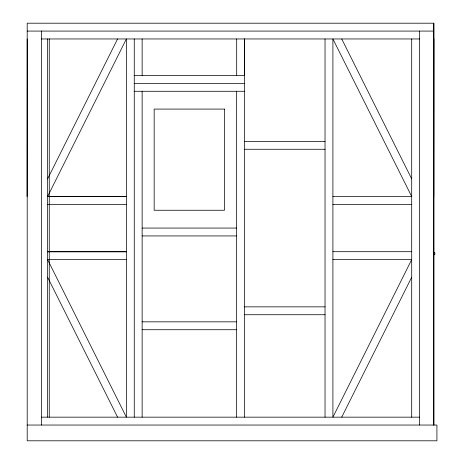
<?xml version="1.0" encoding="UTF-8"?>
<svg xmlns="http://www.w3.org/2000/svg" width="464" height="464" viewBox="0 0 464 464"><rect width="100%" height="100%" fill="white"/><g stroke="black" fill="none" stroke-linecap="round" stroke-linejoin="round"><path stroke-width="0.7" d="M27.08 196.533L27.196 38.947M433.765 196.545L433.881 38.959M47.595 178.913L117.578 38.947M126.388 196.533L47.595 196.533L126.388 38.947L126.388 417.165L47.595 259.579L126.388 259.579M341.724 417.165L411.707 277.194M27.196 31.076L433.765 31.076M41.377 38.959L419.584 38.959M134.264 75.516L244.574 75.516L244.574 38.959M134.264 83.398L244.377 83.398M134.264 91.275L244.377 91.275M244.377 141.387L325.032 141.387M244.377 149.269L325.032 149.269M332.908 196.533L411.707 196.545L332.908 38.947L332.914 417.165L411.707 259.579L332.914 259.579M126.388 196.649L47.595 196.649L47.595 417.165M332.914 204.421L411.707 204.421M47.595 204.531L126.388 204.531M142.141 228.062L236.501 228.062M142.141 235.938L236.425 235.938M47.595 251.697L126.388 251.697M332.914 251.697L411.707 251.697M47.595 251.807L126.388 251.807M433.504 252.636L434.826 252.636L434.826 254.701L433.504 254.701M244.377 306.855L325.032 306.855M244.377 314.731L325.032 314.731M142.141 321.842L236.425 321.842M142.141 329.724L236.425 329.724M41.377 417.165L419.584 417.165M27.196 425.041L436.92 425.041L436.92 440.8L27.196 440.8L27.196 23.2L433.881 23.2L433.881 425.041M341.719 38.947L411.701 178.913M47.595 277.194L117.578 417.165M433.765 23.2L433.765 425.041M419.584 31.076L419.584 425.041M411.701 38.947L411.707 417.165M325.032 38.959L325.032 417.165M244.377 38.959L244.377 417.165M236.692 38.959L236.692 75.516M236.501 91.275L236.425 417.165M142.141 38.959L142.141 75.516M142.141 91.275L142.141 417.165M134.264 38.959L134.264 417.165M49.259 38.959L49.259 417.165M47.595 38.947L47.595 196.533M41.377 31.076L41.377 425.041M224.483 109.086L154.158 109.086L154.158 210.256L224.483 210.256L224.483 109.086"/></g></svg>
